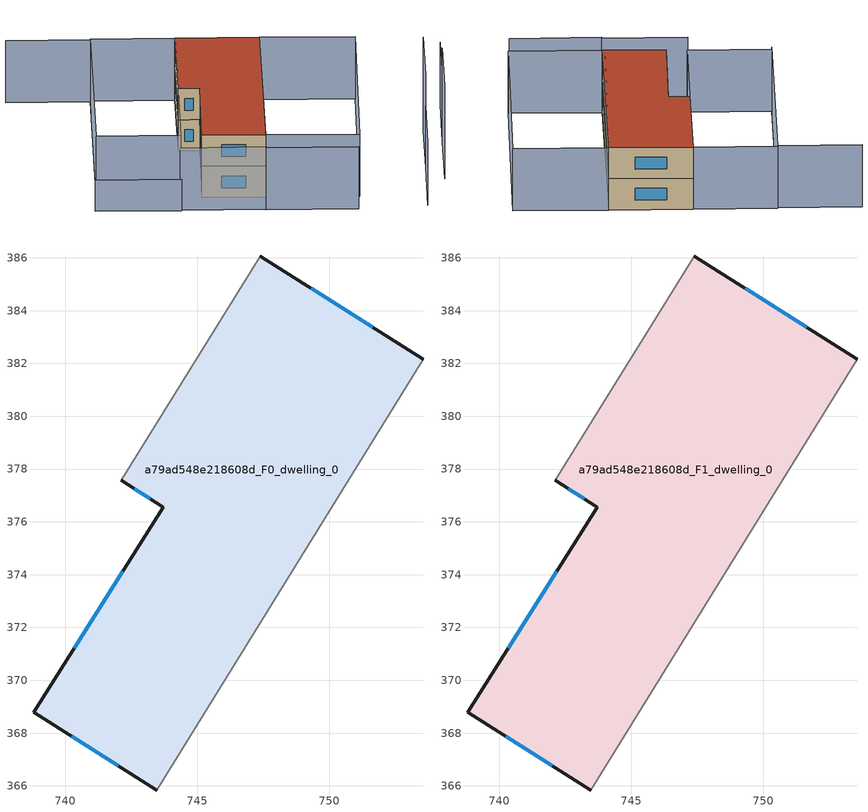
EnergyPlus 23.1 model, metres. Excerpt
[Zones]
a79ad548e218608d_F0_dwelling_0
 floor ground (EU_floor_Construction): 753.56,382.16 743.45,365.84 738.79,368.8 743.71,376.56 742.11,377.57 747.38,386.07 z0
 wall outside (EU_wall_Construction): 753.56,382.16 747.38,386.07 / 742.11,377.57 743.71,376.56 738.79,368.8 743.45,365.84 z0:3
 wall adiabatic (EU_wall_Construction): 747.38,386.07 742.11,377.57 / 743.45,365.84 753.56,382.16 z0:3
 window (EU_Window_Construction): 751.63,383.38 749.3,384.85 / 740.25,367.88 742,366.76 / 742.18,374.14 740.32,371.21 / 742.61,377.25 743.21,376.87 z0.93:2.07
a79ad548e218608d_F1_dwelling_0
 floor to a79ad548e218608d_F0_dwelling_0 (EU_floor_Construction): 753.56,382.16 743.45,365.84 738.79,368.8 743.71,376.56 742.11,377.57 747.38,386.07 z3
 wall outside (EU_wall_Construction): 753.56,382.16 747.38,386.07 / 742.11,377.57 743.71,376.56 738.79,368.8 743.45,365.84 z3:6
 wall adiabatic (EU_wall_Construction): 747.38,386.07 742.11,377.57 / 743.45,365.84 753.56,382.16 z3:6
 window (EU_Window_Construction): 751.63,383.38 749.3,384.85 / 740.25,367.88 742,366.76 / 742.18,374.14 740.32,371.21 / 742.61,377.25 743.21,376.87 z3.93:5.07
 roof outside (EU_roof_Construction): 743.45,365.84 753.56,382.16 747.38,386.07 742.11,377.57 743.71,376.56 738.79,368.8 z6
shading: 742.11,363.68 748.9,359.48 / 754.33,356.79 758.19,363.01 / 735.86,367.74 742.19,363.81 / 734.9,393.71 741.11,389.84 / 741.11,389.84 730.86,373.38 / 753.56,382.16 760.59,377.7 / 760.59,377.7 750.33,361.49 / 750.33,361.49 743.29,365.95 / 743.29,365.95 753.56,382.16 / 731.07,373.72 741.17,389.94 / 741.17,389.94 747.4,386.06 / 747.4,386.06 737.3,369.84 / 737.3,369.84 731.07,373.72 z0:6; 758.19,363.01 762.04,369.22 z0:9; 729.6,371.61 735.94,367.64 z0:3
[Building]
EU S2 Campaign: North Axis=0; Terrain=City; Solar Distribution=FullExterior
[Site:Location]
Montreal-Trudeau.Intl.AP: Latitude=45.4667; Longitude=-73.75; Time Zone=-5; Elevation=36
[SizingPeriod:WeatherFileDays]
AnnualSizingPeriod: Begin Month=1; Begin Day of Month=1; End Month=12; End Day of Month=31; Day of Week for Start Day=Monday; Use Weather File Daylight Saving Period=No; Use Weather File Rain and Snow Indicators=No
[MATERIAL]
EU_InternalMass_Material: Roughness=MediumRough; Thickness=0.1; Conductivity=1; Density=1800; Specific Heat=900; Thermal Absorptance=0.9; Solar Absorptance=0.7; Visible Absorptance=0.7
[MATERIAL:NOMASS] Roughness=MediumRough; Thermal Absorptance=0.9; Solar Absorptance=0.7; Visible Absorptance=0.7
Name | Thermal Resistance
EU_wall_NoMass; EU_floor_NoMass | 1.36485
EU_roof_NoMass | 2.55992
[WINDOWMATERIAL:SIMPLEGLAZINGSYSTEM]
EU_Window_SimpleGlazing: UFactor=3.92339; Solar Heat Gain Coefficient=0.8; Visible Transmittance=0.8
[CONSTRUCTION]
EU_wall_Construction: EU_wall_NoMass
EU_roof_Construction: EU_roof_NoMass
EU_floor_Construction: EU_floor_NoMass
EU_Window_Construction: EU_Window_SimpleGlazing
EU_InternalMass_Construction: EU_InternalMass_Material
[ZONE] Type=1; Multiplier=1; Ceiling Height=autocalculate; Floor Area=autocalculate; Part of Total Floor Area=Yes
Name | Volume
a79ad548e218608d_F0_dwelling_0 | 370.23
a79ad548e218608d_F1_dwelling_0 | 370.231
[INTERNALMASS] Construction=EU_InternalMass_Construction; Surface Area=123.41
Name | Zone or ZoneList
a79ad548e218608d_F0_dwelling_0_EU_InternalMass | a79ad548e218608d_F0_dwelling_0
a79ad548e218608d_F1_dwelling_0_EU_InternalMass | a79ad548e218608d_F1_dwelling_0
[OTHEREQUIPMENT] Fuel Type=Electricity; Design Level Calculation Method=Watts/Area; Power per Zone Floor Area=1; Fraction Latent=0; Fraction Radiant=0; Fraction Lost=0; Carbon Dioxide Generation Rate=0; EndUse Subcategory=EU_Step8_InternalGains
Name | Zone or ZoneList or Space or SpaceList | Schedule
EU_Step8_InternalGain_a79ad548e218608d_F0_dwelling_0_f000 | a79ad548e218608d_F0_dwelling_0 | EU_Step8_GainSchedule_a79ad548e218608d_F0_dwelling_0_f000
EU_Step8_InternalGain_a79ad548e218608d_F1_dwelling_0_f000 | a79ad548e218608d_F1_dwelling_0 | EU_Step8_GainSchedule_a79ad548e218608d_F1_dwelling_0_f000
[ZONEVENTILATION:DESIGNFLOWRATE] Schedule=EU_AlwaysOn; Design Flow Rate Calculation Method=AirChanges/Hour; Air Changes per Hour=0.860309; Ventilation Type=Natural; Fan Pressure Rise=0; Fan Total Efficiency=1; Constant Term Coefficient=1; Temperature Term Coefficient=0; Velocity Term Coefficient=0; Velocity Squared Term Coefficient=0; Minimum Indoor Temperature=-100; Maximum Indoor Temperature=100; Delta Temperature=-100; Minimum Outdoor Temperature=-100; Maximum Outdoor Temperature=100; Maximum Wind Speed=40
Name | Zone or ZoneList or Space or SpaceList
EU_ConstantAir_a79ad548e218608d_F0_dwelling_0 | a79ad548e218608d_F0_dwelling_0
EU_ConstantAir_a79ad548e218608d_F1_dwelling_0 | a79ad548e218608d_F1_dwelling_0
[HVACTEMPLATE:THERMOSTAT] Constant Heating Setpoint=20; Constant Cooling Setpoint=50
EU_HeatOnly_a79ad548e218608d_F0_dwelling_0; EU_HeatOnly_a79ad548e218608d_F1_dwelling_0
[HVACTEMPLATE:ZONE:IDEALLOADSAIRSYSTEM] System Availability Schedule=EU_AlwaysOn; Maximum Heating Supply Air Temperature=50; Minimum Cooling Supply Air Temperature=13; Maximum Heating Supply Air Humidity Ratio=0.0156; Minimum Cooling Supply Air Humidity Ratio=0.0077; Heating Limit=NoLimit; Cooling Limit=NoLimit; Heating Availability Schedule=EU_AlwaysOn; Cooling Availability Schedule=EU_CoolingOff; Dehumidification Control Type=ConstantSensibleHeatRatio; Cooling Sensible Heat Ratio=0.7; Dehumidification Setpoint=60; Humidification Control Type=None; Humidification Setpoint=30; Outdoor Air Method=None; Outdoor Air Flow Rate per Person=0.00944; Outdoor Air Flow Rate per Zone Floor Area=0; Outdoor Air Flow Rate per Zone=0; Demand Controlled Ventilation Type=None; Outdoor Air Economizer Type=NoEconomizer; Heat Recovery Type=None; Sensible Heat Recovery Effectiveness=0.7; Latent Heat Recovery Effectiveness=0.65
Name | Template Thermostat
a79ad548e218608d_F0_dwelling_0 | EU_HeatOnly_a79ad548e218608d_F0_dwelling_0
a79ad548e218608d_F1_dwelling_0 | EU_HeatOnly_a79ad548e218608d_F1_dwelling_0
[SIZING:ZONE] Zone Cooling Design Supply Air Temperature Input Method=SupplyAirTemperature; Zone Cooling Design Supply Air Temperature=13; Zone Heating Design Supply Air Temperature Input Method=SupplyAirTemperature; Zone Heating Design Supply Air Temperature=50; Zone Cooling Design Supply Air Humidity Ratio=0.008; Zone Heating Design Supply Air Humidity Ratio=0.008; Cooling Design Air Flow Method=DesignDay; Cooling Design Air Flow Rate=0; Cooling Minimum Air Flow per Zone Floor Area=0.000762; Cooling Minimum Air Flow=0; Cooling Minimum Air Flow Fraction=0.2; Heating Design Air Flow Method=DesignDay; Heating Design Air Flow Rate=0; Heating Maximum Air Flow per Zone Floor Area=0.002032; Heating Maximum Air Flow=0.141576; Heating Maximum Air Flow Fraction=0.3; Account for Dedicated Outdoor Air System=No; Dedicated Outdoor Air System Control Strategy=NeutralSupplyAir; Dedicated Outdoor Air Low Setpoint Temperature for Design=autosize; Dedicated Outdoor Air High Setpoint Temperature for Design=autosize; Zone Load Sizing Method=Sensible Load Only No Latent Load; Zone Latent Cooling Design Supply Air Humidity Ratio Input Method=HumidityRatioDifference; Zone Cooling Design Supply Air Humidity Ratio Difference=0.005; Zone Latent Heating Design Supply Air Humidity Ratio Input Method=HumidityRatioDifference; Zone Humidification Design Supply Air Humidity Ratio Difference=0.005
a79ad548e218608d_F0_dwelling_0; a79ad548e218608d_F1_dwelling_0
[SCHEDULE:CONSTANT]
Name | Hourly Value
EU_AlwaysOn | 1
EU_CoolingOff | 0
[SCHEDULE:FILE] Column Number=1; Rows to Skip at Top=0; Number of Hours of Data=8760; Column Separator=Comma; Interpolate to Timestep=No; Minutes per Item=60; Adjust Schedule for Daylight Savings=Yes
Name | File
EU_Step8_GainSchedule_a79ad548e218608d_F0_dwelling_0_f000 | ../../schedules/a79ad548e218608d/a79ad548e218608d_F0_dwelling_0_f000_gain.csv
EU_Step8_GainSchedule_a79ad548e218608d_F1_dwelling_0_f000 | ../../schedules/a79ad548e218608d/a79ad548e218608d_F1_dwelling_0_f000_gain.csv
